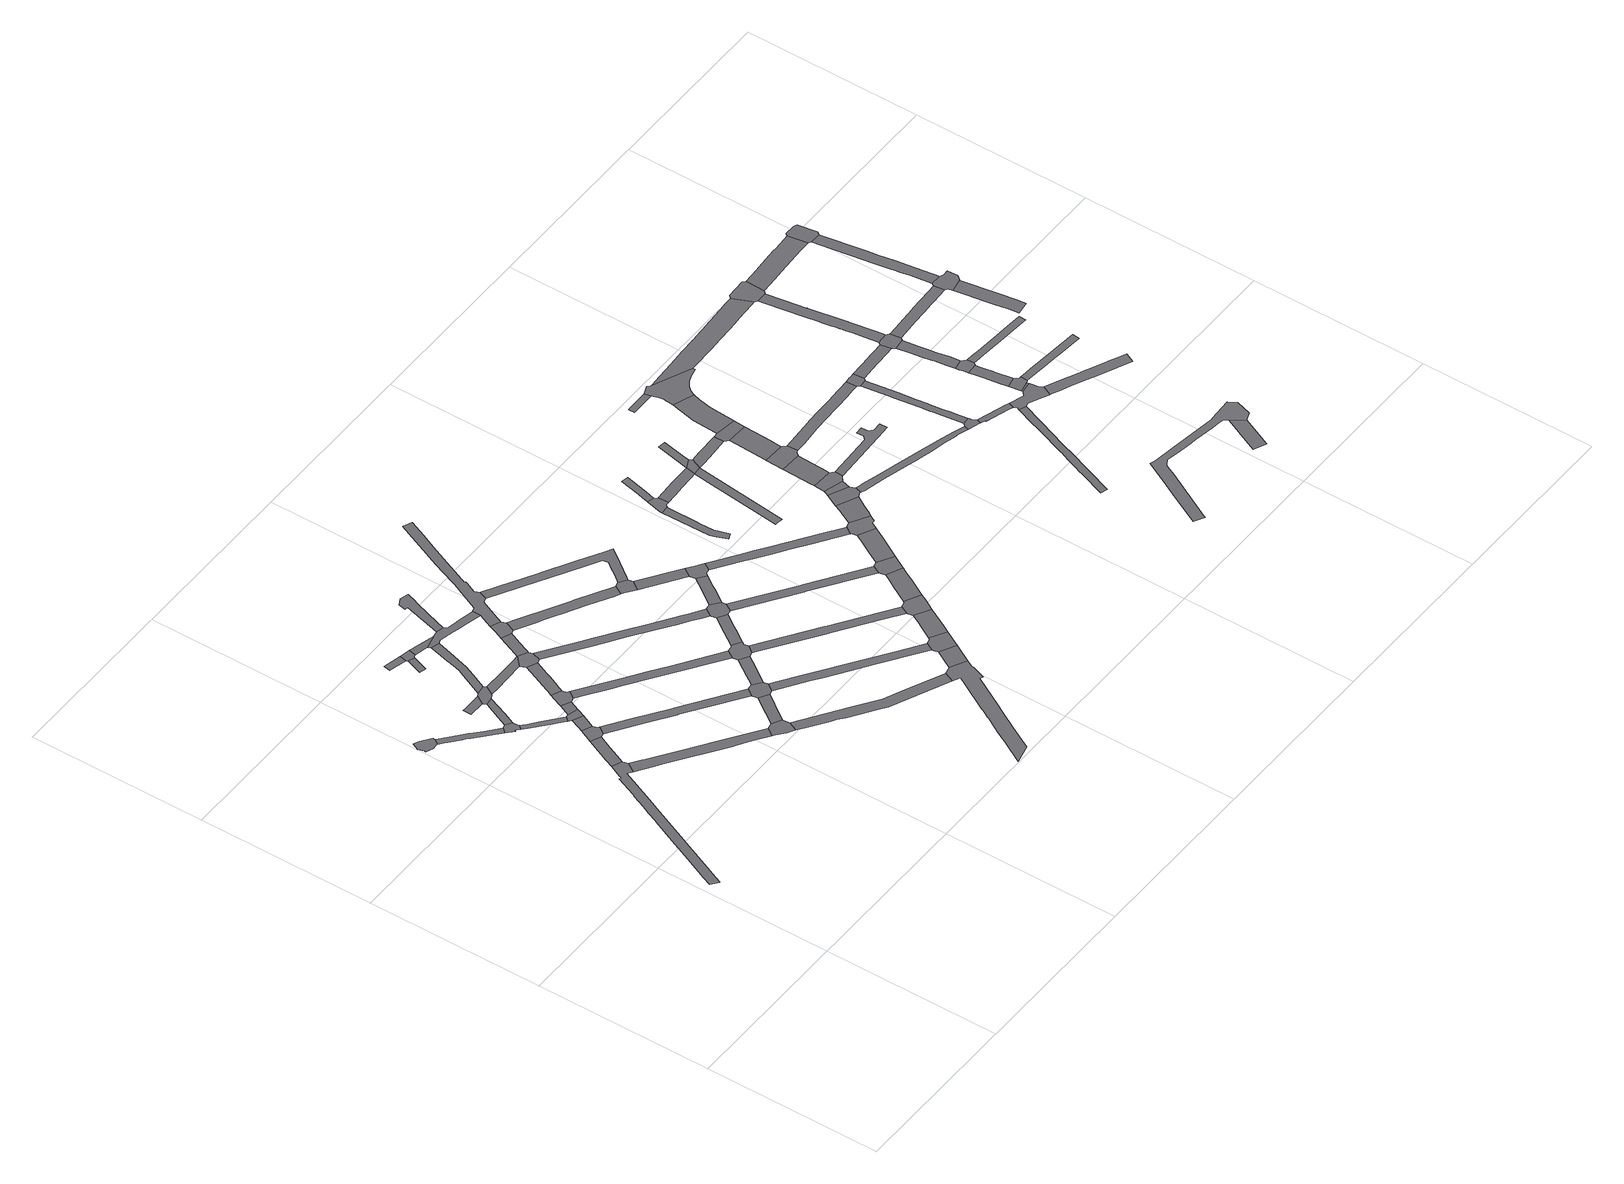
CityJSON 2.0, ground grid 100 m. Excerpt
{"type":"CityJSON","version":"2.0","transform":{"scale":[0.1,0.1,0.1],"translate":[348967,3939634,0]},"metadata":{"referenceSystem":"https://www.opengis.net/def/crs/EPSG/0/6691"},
"CityObjects":{
"road1":{"type":"Road","attributes":{"RoadStructureAttribute.sectionType":"1"},"geometry":[{"type":"MultiSurface","lod":"1","boundaries":[[[0,1,2,3,4,5,6,7,8,9,10,11,12,13,14,15,16,17,18,19,20,21,22,23,24,25,26,27,28,29]]]}]},
"road2":{"type":"Road","geometry":[{"type":"MultiSurface","lod":"1","boundaries":[[[30,31,32,33,34,35,36,37,38,39,40,41,42]]]}]},
"road3":{"type":"Road","attributes":{"RoadStructureAttribute.sectionType":"1"},"geometry":[{"type":"MultiSurface","lod":"1","boundaries":[[[43,44,45,46,47,48,49,33,32,50,51,52,53,54,55,56]]]}]},
"road4":{"type":"Road","geometry":[{"type":"MultiSurface","lod":"1","boundaries":[[[57,58,59,60,61,1,0]]]}]},
"road5":{"type":"Road","geometry":[{"type":"MultiSurface","lod":"1","boundaries":[[[62,63,64,65,56,55,66,67,68,69,70]]]}]},
"road6":{"type":"Road","attributes":{"RoadStructureAttribute.sectionType":"1"},"geometry":[{"type":"MultiSurface","lod":"1","boundaries":[[[69,71,72,73,74,75,76,77,70]]]}]},
"road7":{"type":"Road","attributes":{"RoadStructureAttribute.sectionType":"1"},"geometry":[{"type":"MultiSurface","lod":"1","boundaries":[[[78,79,65,64,80,81,82]]]}]},
"road8":{"type":"Road","attributes":{"RoadStructureAttribute.sectionType":"1"},"geometry":[{"type":"MultiSurface","lod":"1","boundaries":[[[83,84,85,86,87,88]]]}]},
"road9":{"type":"Road","geometry":[{"type":"MultiSurface","lod":"1","boundaries":[[[89,90,91,60,59,92,93]]]}]},
"road10":{"type":"Road","attributes":{"RoadStructureAttribute.sectionType":"1"},"geometry":[{"type":"MultiSurface","lod":"1","boundaries":[[[94,95,91,90,96,97,98]]]}]},
"road11":{"type":"Road","attributes":{"RoadStructureAttribute.sectionType":"1"},"geometry":[{"type":"MultiSurface","lod":"1","boundaries":[[[99,100,101,102,103,29,28,104,105,106,107,108,109,110,111,112,113,114]]]}]},
"road12":{"type":"Road","geometry":[{"type":"MultiSurface","lod":"1","boundaries":[[[115,88,87,78,82,116,117,118]]]}]},
"road13":{"type":"Road","geometry":[{"type":"MultiSurface","lod":"1","boundaries":[[[119,75,74,94,98,120,121]]]}]},
"road14":{"type":"Road","attributes":{"RoadStructureAttribute.sectionType":"1"},"geometry":[{"type":"MultiSurface","lod":"1","boundaries":[[[122,123,119,121]]]}]},
"road15":{"type":"Road","attributes":{"RoadStructureAttribute.sectionType":"1"},"geometry":[{"type":"MultiSurface","lod":"1","boundaries":[[[124,125,126,127]]]}]},
"road16":{"type":"Road","attributes":{"RoadStructureAttribute.sectionType":"1"},"geometry":[{"type":"MultiSurface","lod":"1","boundaries":[[[128,129,130,131]]]}]},
"road17":{"type":"Road","geometry":[{"type":"MultiSurface","lod":"1","boundaries":[[[132,123,122,133,134,135,136,137]]]}]},
"road18":{"type":"Road","attributes":{"RoadStructureAttribute.sectionType":"1"},"geometry":[{"type":"MultiSurface","lod":"1","boundaries":[[[138,139,140,141,142,143,144,145,146,147,148,149,150,115,118]]]}]},
"road19":{"type":"Road","geometry":[{"type":"MultiSurface","lod":"1","boundaries":[[[151,152,153,127,126,128,131]]]}]},
"road20":{"type":"Road","attributes":{"RoadStructureAttribute.sectionType":"1"},"geometry":[{"type":"MultiSurface","lod":"1","boundaries":[[[154,155,156,157,158,159,160,161,162,163,117,116]]]}]},
"road21":{"type":"Road","attributes":{"RoadStructureAttribute.sectionType":"1"},"geometry":[{"type":"MultiSurface","lod":"1","boundaries":[[[92,164,165,166,167,168,169,170,171,172,173,93]]]}]},
"road22":{"type":"Road","attributes":{"RoadStructureAttribute.sectionType":"1"},"geometry":[{"type":"MultiSurface","lod":"1","boundaries":[[[136,174,175,176,177,178,179,180,181,182,183,184,137]]]}]},
"road23":{"type":"Road","geometry":[{"type":"MultiSurface","lod":"1","boundaries":[[[185,186,187,188,189,190,114,113]]]}]},
"road24":{"type":"Road","geometry":[{"type":"MultiSurface","lod":"1","boundaries":[[[191,192,193,194,195,196,197,153,152]]]}]},
"road25":{"type":"Road","geometry":[{"type":"MultiSurface","lod":"1","boundaries":[[[198,158,157,180,179,199,200]]]}]},
"road26":{"type":"Road","attributes":{"RoadStructureAttribute.sectionType":"1"},"geometry":[{"type":"MultiSurface","lod":"1","boundaries":[[[189,201,202,203,204,205,206,207,190]]]}]},
"road27":{"type":"Road","attributes":{"RoadStructureAttribute.sectionType":"1"},"geometry":[{"type":"MultiSurface","lod":"1","boundaries":[[[208,209,158,198,210,211,212,213,214,215,216]]]}]},
"road28":{"type":"Road","geometry":[{"type":"MultiSurface","lod":"1","boundaries":[[[144,217,218,219,220,221,222,223,224,225,226,227,228,229,194,193,145]]]}]},
"road29":{"type":"Road","attributes":{"RoadStructureAttribute.sectionType":"1"},"geometry":[{"type":"MultiSurface","lod":"1","boundaries":[[[230,231,232,233,134,133,234,235,236,237,238,239,240]]]}]},
"road30":{"type":"Road","geometry":[{"type":"MultiSurface","lod":"1","boundaries":[[[241,229,228,242,243,244,245,246,247,248]]]}]},
"road31":{"type":"Road","geometry":[{"type":"MultiSurface","lod":"1","boundaries":[[[249,250,251,170,169,205,204,252]]]}]},
"road32":{"type":"Road","geometry":[{"type":"MultiSurface","lod":"1","boundaries":[[[215,253,254,255,256,257,258,216]]]}]},
"road33":{"type":"Road","attributes":{"RoadStructureAttribute.sectionType":"1"},"geometry":[{"type":"MultiSurface","lod":"1","boundaries":[[[259,260,261,262,263,264,265,266,267,188,187,268,269,270,271,272,273,274,275,276]]]}]},
"road34":{"type":"Road","attributes":{"RoadStructureAttribute.sectionType":"1"},"geometry":[{"type":"MultiSurface","lod":"1","boundaries":[[[277,278,279,251,250,280,281,282,283,284]]]}]},
"road35":{"type":"Road","attributes":{"RoadStructureAttribute.sectionType":"1"},"geometry":[{"type":"MultiSurface","lod":"1","boundaries":[[[199,285,286,287,288,289,290,291,292,293,294,295,296,297,298,299,300,200]]]}]},
"road36":{"type":"Road","geometry":[{"type":"MultiSurface","lod":"1","boundaries":[[[301,302,230,240,284,283,303,304,305,306]]]}]},
"road37":{"type":"Road","attributes":{"RoadStructureAttribute.sectionType":"1"},"geometry":[{"type":"MultiSurface","lod":"1","boundaries":[[[307,308,309,310,311,312,313,314,315,316,317,318,319,320,321,322,323,324,325,326,327,328,329,259,276]]]}]},
"road38":{"type":"Road","attributes":{"RoadStructureAttribute.sectionType":"1"},"geometry":[{"type":"MultiSurface","lod":"1","boundaries":[[[330,331,332,333,334,254,253,335,336,337,338,339,340,341,342,343,344]]]}]},
"road39":{"type":"Road","geometry":[{"type":"MultiSurface","lod":"1","boundaries":[[[345,346,347,348,349,350,351,352,353,354,355,356,357,358,359,360,361,362,363,364,365,366,223,222,221,367,256,255,368,369,370,371,372,373]]]}]},
"road40":{"type":"Road","attributes":{"RoadStructureAttribute.sectionType":"1"},"geometry":[{"type":"MultiSurface","lod":"1","boundaries":[[[374,375,376,377,378,379,380,381,382,383,384,385,386,249,252]]]}]},
"road41":{"type":"Road","attributes":{"RoadStructureAttribute.sectionType":"1"},"geometry":[{"type":"MultiSurface","lod":"1","boundaries":[[[387,388,389,390,391,392,393,394,301,306]]]}]},
"road42":{"type":"Road","attributes":{"RoadStructureAttribute.sectionType":"1"},"geometry":[{"type":"MultiSurface","lod":"1","boundaries":[[[395,396,397,398,399,400,401,402,403,404,405,406,407,373,372,408,409,410,411,412,413,414,415,416,417,418,419]]]}]},
"road43":{"type":"Road","geometry":[{"type":"MultiSurface","lod":"1","boundaries":[[[390,420,421,422,423,293,292,391]]]}]},
"road44":{"type":"Road","geometry":[{"type":"MultiSurface","lod":"1","boundaries":[[[343,424,425,426,427,395,419,344]]]}]},
"road45":{"type":"Road","attributes":{"RoadStructureAttribute.sectionType":"1"},"geometry":[{"type":"MultiSurface","lod":"1","boundaries":[[[428,429,430,431,432,433,434,435,304,303]]]}]},
"road46":{"type":"Road","geometry":[{"type":"MultiSurface","lod":"1","boundaries":[[[436,437,438,328,327,439,440,441]]]}]},
"road47":{"type":"Road","attributes":{"RoadStructureAttribute.sectionType":"1"},"geometry":[{"type":"MultiSurface","lod":"1","boundaries":[[[442,443,444,445,446,447,448,449,423,422]]]}]},
"road48":{"type":"Road","attributes":{"RoadStructureAttribute.sectionType":"1"},"geometry":[{"type":"MultiSurface","lod":"1","boundaries":[[[450,427,426,451]]]}]},
"road49":{"type":"Road","geometry":[{"type":"MultiSurface","lod":"1","boundaries":[[[452,453,380,379,436,441,454,455]]]}]},
"road50":{"type":"Road","geometry":[{"type":"MultiSurface","lod":"1","boundaries":[[[446,445,456,457,458,459,450,451]]]}]},
"road51":{"type":"Road","attributes":{"RoadStructureAttribute.sectionType":"1"},"geometry":[{"type":"MultiSurface","lod":"1","boundaries":[[[460,461,462,463,464,452,455]]]}]},
"road52":{"type":"Road","attributes":{"RoadStructureAttribute.sectionType":"1"},"geometry":[{"type":"MultiSurface","lod":"1","boundaries":[[[465,466,467,468,421,420,469,470,471]]]}]},
"road53":{"type":"Road","geometry":[{"type":"MultiSurface","lod":"1","boundaries":[[[472,433,432,462,461,473,474,475]]]}]},
"road54":{"type":"Road","attributes":{"RoadStructureAttribute.sectionType":"1"},"geometry":[{"type":"MultiSurface","lod":"1","boundaries":[[[474,476,477,478,479,480,481,482,483,475]]]}]},
"road55":{"type":"Road","attributes":{"RoadStructureAttribute.sectionType":"1"},"geometry":[{"type":"MultiSurface","lod":"1","boundaries":[[[484,485,486,487,488,489,490,458,457,491,492,493,494,495,496]]]}]},
"road56":{"type":"Road","attributes":{"RoadStructureAttribute.sectionType":"1"},"geometry":[{"type":"MultiSurface","lod":"1","boundaries":[[[497,498,499,500,501,502,503,504,505,506]]]}]},
"road57":{"type":"Road","geometry":[{"type":"MultiSurface","lod":"1","boundaries":[[[507,508,509,465,471,480,479]]]}]},
"road58":{"type":"Road","geometry":[{"type":"MultiSurface","lod":"1","boundaries":[[[510,511,512,513,514,515,516,497,506]]]}]},
"road59":{"type":"Road","attributes":{"RoadStructureAttribute.sectionType":"1"},"geometry":[{"type":"MultiSurface","lod":"1","boundaries":[[[517,518,519,520,509,508,521,522,523,524,525]]]}]},
"road60":{"type":"Road","attributes":{"RoadStructureAttribute.sectionType":"1"},"geometry":[{"type":"MultiSurface","lod":"1","boundaries":[[[526,527,528,529,530,531,514,513]]]}]},
"road61":{"type":"Road","attributes":{"RoadStructureAttribute.sectionType":"1"},"geometry":[{"type":"MultiSurface","lod":"1","boundaries":[[[532,533,512,511,534,535,536,537,538]]]}]},
"road62":{"type":"Road","geometry":[{"type":"MultiSurface","lod":"1","boundaries":[[[524,539,540,541,542,484,496,543,544,525]]]}]},
"road63":{"type":"Road","attributes":{"RoadStructureAttribute.sectionType":"1"},"geometry":[{"type":"MultiSurface","lod":"1","boundaries":[[[545,546,547,548,549,550,538]]]}]},
"road64":{"type":"Road","attributes":{"RoadStructureAttribute.sectionType":"1"},"geometry":[{"type":"MultiSurface","lod":"1","boundaries":[[[551,552,553,554,542,541,555,556,557]]]}]},
"road65":{"type":"Road","geometry":[{"type":"MultiSurface","lod":"1","boundaries":[[[532,538,550,558,559,560]]]}]},
"road66":{"type":"Road","geometry":[{"type":"MultiSurface","lod":"1","boundaries":[[[561,562,563,564,565,551,557]]]}]},
"road67":{"type":"Road","attributes":{"RoadStructureAttribute.sectionType":"1"},"geometry":[{"type":"MultiSurface","lod":"1","boundaries":[[[566,567,568,569,570,532,560]]]}]},
"road68":{"type":"Road","attributes":{"RoadStructureAttribute.sectionType":"1"},"geometry":[{"type":"MultiSurface","lod":"1","boundaries":[[[571,572,573,565,564]]]}]},
"road69":{"type":"Road","geometry":[{"type":"MultiSurface","lod":"1","boundaries":[[[574,572,571,575,576,577,578,579]]]}]},
"road70":{"type":"Road","attributes":{"RoadStructureAttribute.sectionType":"1"},"geometry":[{"type":"MultiSurface","lod":"1","boundaries":[[[580,558,550,581,582,583,584]]]}]},
"road71":{"type":"Road","attributes":{"RoadStructureAttribute.sectionType":"1"},"geometry":[{"type":"MultiSurface","lod":"1","boundaries":[[[585,586,587,588,579,578,589,590]]]}]},
"road72":{"type":"Road","geometry":[{"type":"MultiSurface","lod":"1","boundaries":[[[591,592,593,594,595,596,585,590]]]}]},
"road73":{"type":"Road","attributes":{"RoadStructureAttribute.sectionType":"1"},"geometry":[{"type":"MultiSurface","lod":"1","boundaries":[[[597,598,596,595,599,600,601]]]}]},
"road74":{"type":"Road","geometry":[{"type":"MultiSurface","lod":"1","boundaries":[[[600,602,603,584,583,601]]]}]},
"road75":{"type":"Road","geometry":[{"type":"MultiSurface","lod":"1","boundaries":[[[604,605,606,607,608,609,610,611]]]}]},
"road76":{"type":"Road","attributes":{"RoadStructureAttribute.sectionType":"1"},"geometry":[{"type":"MultiSurface","lod":"1","boundaries":[[[612,613,614,615,616,617,618,619,620,621,603,602]]]}]},
"road77":{"type":"Road","geometry":[{"type":"MultiSurface","lod":"1","boundaries":[[[576,622,623,624,625,626,627,628,629,630,631,577]]]}]},
"road78":{"type":"Road","attributes":{"RoadStructureAttribute.sectionType":"1"},"geometry":[{"type":"MultiSurface","lod":"1","boundaries":[[[632,633,634,635,636,637,638,639,640,641,642,643,644,645,646,647,648,649,650,651,563,562]]]}]},
"road79":{"type":"Road","geometry":[{"type":"MultiSurface","lod":"1","boundaries":[[[611,610,652,653,654,655,617,616,656,657,658,659,660,661,662,663,664]]]}]},
"road80":{"type":"Road","attributes":{"RoadStructureAttribute.sectionType":"1"},"geometry":[{"type":"MultiSurface","lod":"1","boundaries":[[[665,666,667,668,669,670,671,672,673,593,592,674,675,676,677,678,679,680,681]]]}]},
"road81":{"type":"Road","attributes":{"RoadStructureAttribute.sectionType":"1"},"geometry":[{"type":"MultiSurface","lod":"1","boundaries":[[[682,683,684,685,686,687,688,689,690,691,692,693,694,695,696,697,698,699,700,701,702,703,704]]]}]},
"road82":{"type":"Road","geometry":[{"type":"MultiSurface","lod":"1","boundaries":[[[705,643,642,706,707,708,709,710,711]]]}]},
"road83":{"type":"Road","attributes":{"RoadStructureAttribute.sectionType":"1"},"geometry":[{"type":"MultiSurface","lod":"1","boundaries":[[[712,713,714,715,716,717,718,719,720,721,722,723,724,725,726,727,728,729,730,705,711]]]}]},
"road84":{"type":"Road","attributes":{"RoadStructureAttribute.sectionType":"1"},"geometry":[{"type":"MultiSurface","lod":"1","boundaries":[[[731,732,733,734,708,707,735,736,737,738,739,740]]]}]},
"road85":{"type":"Road","geometry":[{"type":"MultiSurface","lod":"1","boundaries":[[[680,721,720,741,742,743,744,745,681]]]}]},
"road86":{"type":"Road","attributes":{"RoadStructureAttribute.sectionType":"1"},"geometry":[{"type":"MultiSurface","lod":"1","boundaries":[[[746,747,748,749,750,751,752,753,754,755,756,757,758,759,760,761,762,763,764,765,766,663,662,767,768,769,770,771,772,773,774]]]}]},
"road87":{"type":"Road","attributes":{"RoadStructureAttribute.sectionType":"1"},"geometry":[{"type":"MultiSurface","lod":"1","boundaries":[[[775,776,777,778,779,780,781,782,783,784,785,786,787,788,789,790,791,792,793,794,795,796,797,798,799,800,801]]]}]},
"road88":{"type":"Road","geometry":[{"type":"MultiSurface","lod":"1","boundaries":[[[740,802,704,703,803,804,805,806,807,808,809,810,811,731]]]}]},
"road89":{"type":"Road","attributes":{"RoadStructureAttribute.sectionType":"1"},"geometry":[{"type":"MultiSurface","lod":"1","boundaries":[[[812,813,814,815,816,817,818,819,820,742,741]]]}]},
"road90":{"type":"Road","attributes":{"RoadStructureAttribute.sectionType":"1"},"geometry":[{"type":"MultiSurface","lod":"1","boundaries":[[[821,822,810,809]]]}]},
"road91":{"type":"Road","geometry":[{"type":"MultiSurface","lod":"1","boundaries":[[[823,824,825,826,822,821,827]]]}]},
"road92":{"type":"Road","attributes":{"RoadStructureAttribute.sectionType":"1"},"geometry":[{"type":"MultiSurface","lod":"1","boundaries":[[[828,829,830,831,832,833,826,825,834,835,836,837,838,839,840]]]}]},
"road93":{"type":"Road","geometry":[{"type":"MultiSurface","lod":"1","boundaries":[[[796,841,842,843,844,797]]]}]},
"road94":{"type":"Road","geometry":[{"type":"MultiSurface","lod":"1","boundaries":[[[845,846,847,828,840,848,849,850]]]}]},
"road95":{"type":"Road","attributes":{"RoadStructureAttribute.sectionType":"1"},"geometry":[{"type":"MultiSurface","lod":"1","boundaries":[[[851,852,853,854,855,856,857,858,859,860,861,862,863,845,850]]]}]},
"road96":{"type":"Road","geometry":[{"type":"MultiSurface","lod":"1","boundaries":[[[864,865,866,816,815,858,857,867]]]}]},
"road97":{"type":"Road","attributes":{"RoadStructureAttribute.sectionType":"1"},"geometry":[{"type":"MultiSurface","lod":"1","boundaries":[[[868,869,870,871,872,873,874,875,876,877,878,879,880,881,866,865,882,883,884,885,886,887,888,889,890,891,892,893,894]]]}]},
"road98":{"type":"Road","attributes":{"RoadStructureAttribute.sectionType":"1"},"geometry":[{"type":"MultiSurface","lod":"1","boundaries":[[[895,896,897,898,899,900,901,902,903,904,905,906,907,908,807,806,909,910,911,912,913,914,915,916,917]]]}]},
"road99":{"type":"Road","geometry":[{"type":"MultiSurface","lod":"1","boundaries":[[[918,919,920,921,746,774,868,894]]]}]},
"road100":{"type":"Road","attributes":{"RoadStructureAttribute.sectionType":"1"},"geometry":[{"type":"MultiSurface","lod":"1","boundaries":[[[922,923,924,925,926,927,928,929,930,931,932,823,827]]]}]},
"road101":{"type":"Road","attributes":{"RoadStructureAttribute.sectionType":"1"},"geometry":[{"type":"MultiSurface","lod":"1","boundaries":[[[933,934,935,936,937,849,848,938,939,940,941,942]]]}]},
"road102":{"type":"Road","attributes":{"RoadStructureAttribute.sectionType":"1"},"geometry":[{"type":"MultiSurface","lod":"1","boundaries":[[[943,944,945,946,947,948,949,950,951,952,953,954,864,867]]]}]},
"road103":{"type":"Road","attributes":{"RoadStructureAttribute.sectionType":"1"},"geometry":[{"type":"MultiSurface","lod":"1","boundaries":[[[955,956,957,958,959,960,961,962,963,964,965,966,967,968,969,970,971,972,919,918]]]}]},
"road104":{"type":"Road","attributes":{"RoadStructureAttribute.sectionType":"1"},"geometry":[{"type":"MultiSurface","lod":"1","boundaries":[[[973,974,975,976,977,978,979,980,981,982,983,984,985]]]}]},
"road105":{"type":"Road","geometry":[{"type":"MultiSurface","lod":"1","boundaries":[[[986,978,977,987,988,989,990,991,950,949]]]}]},
"road106":{"type":"Road","attributes":{"RoadStructureAttribute.sectionType":"1"},"geometry":[{"type":"MultiSurface","lod":"1","boundaries":[[[992,993,994,995,996,997,998,999,1000,1001,1002,1003,991,990,1004,1005,1006,1007,1008,1009,1010,1011,1012]]]}]},
"road107":{"type":"Road","geometry":[{"type":"MultiSurface","lod":"1","boundaries":[[[1011,1013,1014,1015,1016,1017,963,962,1018,1012]]]}]}
},
"vertices":[
[506,1569,0],[451,1594,0],[435,1557,0],[418,1521,0],[418,1520,0],[411,1507,0],[401,1512,0],[351,1396,0],[344,1383,0],[311,1308,0],[288,1258,0],[287,1255,0],[266,1208,0],[253,1178,0],[239,1148,0],[221,1107,0],[197,1054,0],[137,922,0],[76,783,0],[54,731,0],[95,700,0],[97,703,0],[123,763,0],[132,784,0],[328,1222,0],[356,1286,0],[428,1446,0],[453,1505,0],[480,1487,0],[514,1538,0],
[72,2371,0],[83,2374,0],[89,2370,0],[110,2397,0],[113,2412,0],[109,2415,0],[58,2453,0],[26,2469,0],[6,2428,0],[14,2406,0],[18,2394,0],[15,2386,0],[56,2367,0],
[356,2184,0],[295,2239,0],[256,2274,0],[239,2289,0],[229,2298,0],[166,2350,0],[114,2394,0],[117,2348,0],[130,2337,0],[185,2291,0],[199,2279,0],[217,2264,0],[343,2150,0],[366,2175,0],
[526,1614,0],[555,1678,0],[589,1751,0],[535,1778,0],[471,1639,0],
[423,2133,0],[421,2152,0],[424,2159,0],[388,2182,0],[383,2114,0],[386,2121,0],[391,2116,0],[407,2102,0],[425,2122,0],
[432,2080,0],[510,2012,0],[579,1953,0],[584,1948,0],[604,1971,0],[509,2051,0],[455,2097,0],
[456,2335,0],[413,2239,0],[453,2228,0],[453,2229,0],[499,2340,0],
[373,2404,0],[354,2404,0],[354,2361,0],[354,2356,0],[444,2356,0],[475,2404,0],
[631,1806,0],[624,1831,0],[570,1855,0],[613,1758,0],[641,1799,0],
[601,1933,0],[583,1884,0],[633,1849,0],[642,1867,0],[660,1907,0],
[944,1240,0],[893,1274,0],[727,1389,0],[584,1489,0],[572,1498,0],[571,1425,0],[602,1405,0],[607,1401,0],[905,1194,0],[909,1190,0],[947,1167,0],[979,1147,0],[1011,1125,0],[1063,1088,0],[1072,1082,0],[1104,1128,0],
[493,2414,0],[525,2355,0],[553,2406,0],[543,2420,0],
[623,1973,0],[677,1947,0],[681,1957,0],
[705,2011,0],[652,2038,0],
[385,2893,0],[377,2856,0],[476,2831,0],[485,2871,0],
[481,2820,0],[450,2730,0],[485,2719,0],[518,2806,0],
[677,2095,0],[730,2018,0],[759,2059,0],[747,2067,0],[740,2092,0],[686,2116,0],
[584,2508,0],[598,2540,0],[611,2568,0],[611,2569,0],[637,2658,0],[654,2717,0],[669,2768,0],[621,2781,0],[619,2771,0],[592,2667,0],[586,2643,0],[570,2581,0],[562,2564,0],
[521,2812,0],[535,2817,0],[544,2857,0],
[582,2356,0],[645,2357,0],[655,2357,0],[762,2359,0],[813,2408,0],[776,2405,0],[708,2406,0],[674,2405,0],[650,2405,0],[583,2406,0],
[801,1628,0],[929,1539,0],[930,1539,0],[1031,1469,0],[1240,1324,0],[1244,1322,0],[1273,1363,0],[957,1581,0],[954,1583,0],[772,1709,0],
[747,2106,0],[755,2124,0],[759,2132,0],[786,2195,0],[799,2224,0],[833,2302,0],[778,2326,0],[732,2222,0],[721,2196,0],[704,2156,0],[701,2149,0],
[1085,1073,0],[1131,1036,0],[1172,1012,0],[1197,1064,0],[1193,1105,0],[1139,1134,0],
[588,2805,0],[598,2803,0],[612,2800,0],[694,2818,0],[588,2848,0],[580,2849,0],[567,2852,0],
[866,2380,0],[856,2308,0],[872,2358,0],
[1246,1180,0],[1258,1196,0],[1273,1217,0],[1301,1258,0],[1250,1289,0],[1196,1214,0],[1174,1183,0],
[854,2504,0],[823,2430,0],[870,2390,0],[875,2399,0],[898,2455,0],[904,2469,0],[921,2510,0],[926,2521,0],[870,2544,0],
[687,2779,0],[772,2758,0],[821,2746,0],[850,2739,0],[944,2716,0],[943,2741,0],[943,2764,0],[905,2771,0],[853,2782,0],[840,2785,0],[780,2797,0],[767,2815,0],[728,2824,0],
[1432,1594,0],[1190,1761,0],[1092,1828,0],[980,1907,0],[752,2003,0],[890,1908,0],[943,1871,0],[1068,1785,0],[1161,1720,0],[1363,1581,0],[1404,1552,0],
[785,3037,0],[805,2927,0],[837,3020,0],[843,3037,0],[859,3086,0],[814,3101,0],[774,3081,0],[768,3039,0],
[1357,1304,0],[1352,1332,0],[1302,1368,0],[1328,1263,0],
[950,2529,0],[972,2585,0],[963,2612,0],[908,2635,0],[890,2590,0],[880,2566,0],
[1913,645,0],[1874,664,0],[1836,681,0],[1822,687,0],[1709,738,0],[1593,791,0],[1492,860,0],[1449,890,0],[1352,957,0],[1209,985,0],[1318,907,0],[1345,891,0],[1381,864,0],[1447,817,0],[1510,772,0],[1564,736,0],[1762,645,0],[1887,589,0],
[1375,1468,0],[1358,1444,0],[1312,1378,0],[1361,1343,0],[1407,1410,0],[1419,1427,0],[1462,1489,0],[1410,1519,0],
[1025,2191,0],[1093,2144,0],[1228,2051,0],[1339,1974,0],[1444,1901,0],[1504,1860,0],[1544,1832,0],[1580,1807,0],[1609,1849,0],[1534,1900,0],[1505,1920,0],[1367,2015,0],[1256,2092,0],[1121,2185,0],[1115,2190,0],[1058,2229,0],
[1471,1606,0],[1462,1599,0],[1488,1494,0],[1517,1535,0],[1512,1560,0],[1522,1575,0],
[1927,571,0],[1929,570,0],[1929,569,0],[1903,523,0],[1812,361,0],[1807,350,0],[1780,302,0],[1780,300,0],[1769,282,0],[1722,199,0],[1684,129,0],[1615,6,0],[1721,31,0],[1792,160,0],[1851,264,0],[1877,311,0],[1977,491,0],[1997,482,0],[2025,558,0],[2023,570,0],[2044,607,0],[1957,656,0],[1953,655,0],
[1479,2303,0],[1291,2408,0],[1282,2412,0],[1190,2464,0],[1032,2552,0],[957,2525,0],[1055,2470,0],[1098,2446,0],[1162,2411,0],[1170,2406,0],[1178,2402,0],[1301,2334,0],[1426,2264,0],[1456,2248,0],[1485,2300,0],
[1061,2841,0],[1087,2899,0],[1091,2910,0],[1084,2914,0],[1090,2925,0],[1094,2934,0],[1177,3123,0],[1200,3178,0],[1238,3263,0],[1280,3359,0],[1230,3381,0],[1181,3269,0],[1155,3207,0],[1145,3185,0],[1129,3150,0],[1121,3132,0],[1116,3120,0],[1109,3103,0],[1054,2963,0],[1046,2943,0],[1021,2886,0],[969,2773,0],[920,2663,0],[969,2626,0],[975,2640,0],[999,2693,0],[1028,2757,0],[1053,2765,0],[1071,2812,0],
[1496,1148,0],[1543,1115,0],[1658,1035,0],[1772,957,0],[1964,824,0],[2007,794,0],[2030,839,0],[1901,928,0],[1800,998,0],[1688,1075,0],[1572,1156,0],[1496,1208,0],[1397,1277,0],
[1576,1652,0],[1585,1665,0],[1587,1668,0],[1640,1744,0],[1586,1773,0],[1537,1701,0],[1536,1700,0],[1527,1687,0],
[1556,2279,0],[1567,2292,0],[1633,2381,0],[1669,2429,0],[1673,2434,0],[1689,2457,0],[1691,2459,0],[1650,2482,0],[1526,2553,0],[1512,2561,0],[1355,2650,0],[1345,2656,0],[1156,2764,0],[1197,2683,0],[1318,2614,0],[1328,2608,0],[1440,2544,0],[1512,2503,0],[1596,2455,0],[1601,2430,0],[1602,2424,0],[1571,2382,0],[1553,2357,0],[1523,2317,0],[1514,2307,0],
[1665,1749,0],[1693,1790,0],[1689,1815,0],[1642,1855,0],
[1470,2240,0],[1508,2214,0],[1527,2200,0],[1561,2249,0],
[1500,1486,0],[1813,1269,0],[1818,1266,0],[2049,1106,0],[2144,1040,0],[2167,1085,0],[1844,1308,0],[1841,1311,0],
[2015,760,0],[2009,749,0],[1980,698,0],[2068,650,0],[2068,651,0],[2102,712,0],
[1697,1827,0],[1747,1899,0],[1760,1918,0],[1802,1979,0],[1753,2013,0],[1708,1948,0],[1697,1933,0],[1648,1862,0],
[1780,2098,0],[1746,2049,0],
[2068,855,0],[2059,845,0],[2115,736,0],[2152,803,0],
[1812,1993,0],[1837,1998,0],[1865,2039,0],[1825,2066,0],
[2175,844,0],[2238,958,0],[2152,1006,0],[2122,952,0],[2118,945,0],
[2318,1358,0],[2021,1564,0],[2008,1572,0],[1695,1789,0],[1982,1530,0],[1993,1522,0],[2295,1312,0],
[2196,1092,0],[2272,1019,0],[2292,1055,0],[2205,1100,0],
[2308,1084,0],[2349,1156,0],[2378,1210,0],[2393,1237,0],[2304,1277,0],[2297,1265,0],[2289,1250,0],[2260,1198,0],
[2466,1624,0],[2463,1625,0],[2353,1702,0],[2220,1794,0],[2138,1851,0],[2076,1894,0],[2016,1935,0],[1986,1895,0],[2032,1863,0],[2109,1809,0],[2179,1761,0],[2274,1696,0],[2437,1583,0],
[2032,2411,0],[2037,2132,0],[2049,2098,0],[2070,2044,0],[2103,2058,0],[2087,2107,0],[2077,2139,0],[2077,2221,0],[2076,2232,0],[2077,2412,0],
[2395,1240,0],[2437,1314,0],[2348,1365,0],
[2089,2425,0],[2110,2426,0],[2107,2487,0],[2092,2502,0],[2054,2512,0],[2040,2455,0],[2032,2421,0],
[2427,1507,0],[2422,1498,0],[2404,1466,0],[2388,1437,0],[2470,1373,0],[2510,1444,0],[2524,1468,0],[2541,1500,0],[2450,1549,0],
[2101,2536,0],[2110,2575,0],[2138,2688,0],[2099,2697,0],[2070,2577,0],[2063,2547,0],
[2356,2494,0],[2238,2492,0],[2204,2431,0],[2211,2431,0],[2220,2432,0],[2307,2436,0],[2346,2438,0],
[2562,1540,0],[2579,1541,0],[2597,1572,0],[2495,1631,0],[2440,1581,0],[2443,1579,0],
[2332,2325,0],[2298,2043,0],[2283,1916,0],[2296,1914,0],[2331,1909,0],[2392,2441,0],
[2558,1752,0],[2541,1717,0],[2537,1709,0],[2500,1639,0],[2609,1592,0],[2635,1638,0],[2671,1698,0],
[2418,2502,0],[2410,2514,0],[2407,2517,0],
[2693,1709,0],[2702,1706,0],[2713,1745,0],[2701,1773,0],[2593,1824,0],
[2415,2561,0],[2438,2683,0],[2397,2688,0],[2371,2563,0],[2362,2520,0],
[2714,1823,0],[2605,1856,0],[2601,1841,0],
[2608,1866,0],[2743,1845,0],[2747,1845,0],[2746,1890,0],[2726,1910,0],[2611,1916,0],
[2478,2505,0],[2421,2442,0],[2481,2445,0],[2609,2454,0],[2607,2509,0],
[2617,2105,0],[2617,2101,0],[2612,1934,0],[2612,1929,0],[2728,1931,0],[2736,2101,0],
[2755,2124,0],[2764,2125,0],[2762,2184,0],[2745,2201,0],[2740,2205,0],[2621,2209,0],
[2624,2280,0],[2621,2218,0],[2744,2274,0],[2752,2429,0],[2632,2435,0],
[2755,2494,0],[2636,2510,0],
[2644,2957,0],[2532,2957,0],[2526,2957,0],[2526,2954,0],[2526,2923,0],[2644,2923,0],[2667,2923,0],[2658,2957,0],
[2756,2515,0],[2758,2544,0],[2764,2643,0],[2780,2718,0],[2792,2758,0],[2675,2799,0],[2665,2751,0],[2645,2659,0],[2638,2550,0],[2637,2522,0],
[3058,1858,0],[3145,1862,0],[3143,1907,0],[3095,1905,0],[3072,1925,0],[3072,1943,0],[3071,1964,0],[3031,1962,0],[3032,1923,0],[3012,1901,0],
[2727,1699,0],[2848,1668,0],[2970,1634,0],[3052,1612,0],[3070,1607,0],[3129,1593,0],[3222,1572,0],[3242,1568,0],[3292,1556,0],[3298,1555,0],[3359,1535,0],[3367,1561,0],[3304,1582,0],[3241,1602,0],[3081,1646,0],[3050,1654,0],[2980,1673,0],[2858,1706,0],[2754,1734,0],[2738,1738,0],
[2678,2886,0],[2681,2863,0],[2680,2837,0],[2677,2816,0],[2805,2786,0],[2827,2810,0],[2853,2830,0],[2892,2844,0],[2920,2851,0],[2939,2856,0],[2937,2867,0],[2722,2964,0],[2706,2977,0],
[3232,2206,0],[3197,2204,0],[3196,2204,0],[3112,2201,0],[3098,2201,0],[3076,2200,0],[3056,2199,0],[2960,2196,0],[2954,2196,0],[2821,2127,0],[2944,2134,0],[3103,2141,0],[3122,2141,0],[3204,2145,0],[3254,2147,0],[3293,2148,0],[3290,2208,0],
[3575,1306,0],[3561,1267,0],[3560,1264,0],[3551,1240,0],[3536,1200,0],[3510,1130,0],[3495,1090,0],[3489,1074,0],[3489,1073,0],[3467,1018,0],[3443,954,0],[3432,928,0],[3423,901,0],[3369,756,0],[3407,743,0],[3461,887,0],[3476,930,0],[3505,1004,0],[3546,1117,0],[3567,1172,0],[3613,1292,0],[3652,1397,0],[3614,1411,0],
[3382,1574,0],[3398,1522,0],[3430,1512,0],[3439,1538,0],[3426,1554,0],[3423,1577,0],[3422,1579,0],
[3413,1654,0],[3410,1675,0],[3403,1724,0],[3395,1790,0],[3394,1802,0],[3385,1864,0],[3378,1913,0],[3373,1954,0],[3348,2136,0],[3308,2135,0],[3313,2097,0],[3328,1984,0],[3333,1949,0],[3338,1911,0],[3352,1809,0],[3353,1797,0],[3358,1764,0],[3362,1730,0],[3363,1722,0],
[3622,1478,0],[3592,1488,0],[3578,1494,0],[3562,1499,0],[3432,1511,0],[3457,1503,0],[3459,1502,0],[3457,1497,0],[3582,1456,0],[3612,1446,0],
[3361,2151,0],[3354,2211,0],[3329,2210,0],[3320,2210,0],[3305,2209,0],
[3441,2999,0],[3419,2998,0],[3394,2997,0],[3347,2995,0],[3344,2995,0],[3339,2994,0],[3260,2990,0],[3249,2990,0],[3248,2990,0],[3218,2988,0],[3182,2986,0],[3176,2986,0],[3102,2982,0],[3094,2982,0],[3089,2981,0],[3016,2978,0],[3000,2977,0],[2939,2974,0],[2853,2970,0],[2797,2967,0],[2731,2964,0],[3110,2872,0],[3126,2873,0],[3313,2882,0],[3328,2883,0],[3340,2884,0],[3347,2885,0],[3463,2890,0],[3488,2892,0],
[4098,612,0],[3825,652,0],[3703,670,0],[3674,678,0],[3598,531,0],[3553,444,0],[3466,276,0],[3523,247,0],[3527,256,0],[3566,330,0],[3585,365,0],[3676,538,0],[3706,596,0],[3713,609,0],[3742,624,0],[3813,613,0],[3908,598,0],[3934,594,0],[4056,576,0],[4092,571,0],[4126,566,0],[4140,539,0],[4192,472,0],[4240,490,0],[4265,577,0],[4241,622,0],[4104,615,0],
[3621,1428,0],[3675,1404,0],[3750,1368,0],[3785,1352,0],[3786,1352,0],[3811,1407,0],[3799,1423,0],[3790,1478,0],[3730,1469,0],[3706,1451,0],
[3474,2157,0],[3492,2157,0],[3559,2160,0],[3608,2162,0],[3594,2221,0],[3537,2219,0],[3520,2218,0],[3434,2214,0],[3424,2214,0],
[3788,1489,0],[3729,1479,0],
[3806,1537,0],[3797,1538,0],[3777,1558,0],[3717,1548,0],[3803,1498,0],
[3683,1761,0],[3690,1716,0],[3695,1685,0],[3706,1618,0],[3706,1617,0],[3709,1598,0],[3770,1599,0],[3765,1626,0],[3759,1664,0],[3758,1668,0],[3750,1717,0],[3747,1734,0],[3743,1764,0],
[4101,455,0],[4042,328,0],[4110,296,0],[4151,385,0],
[3672,1830,0],[3675,1809,0],[3679,1786,0],[3756,1778,0],[3752,1816,0],[3730,1840,0],
[3726,1867,0],[3721,1901,0],[3710,1964,0],[3699,2031,0],[3696,2055,0],[3694,2063,0],[3681,2151,0],[3620,2146,0],[3633,2070,0],[3643,2005,0],[3652,1954,0],[3654,1942,0],[3664,1876,0],
[3683,2227,0],[3667,2240,0],[3607,2237,0],[3692,2167,0],
[3504,2879,0],[3508,2851,0],[3544,2625,0],[3545,2617,0],[3554,2567,0],[3556,2553,0],[3558,2539,0],[3566,2492,0],[3570,2472,0],[3573,2444,0],[3576,2440,0],[3581,2412,0],[3587,2377,0],[3596,2311,0],[3659,2291,0],[3638,2432,0],[3637,2440,0],[3636,2444,0],[3633,2454,0],[3619,2542,0],[3616,2557,0],[3613,2576,0],[3600,2656,0],[3600,2657,0],[3599,2658,0],[3579,2789,0],[3564,2881,0],
[4231,1212,0],[4188,1232,0],[4154,1247,0],[4136,1256,0],[4097,1274,0],[4035,1303,0],[4030,1305,0],[4027,1306,0],[4010,1314,0],[3986,1326,0],[3985,1326,0],[3965,1335,0],[3939,1347,0],[3918,1357,0],[3846,1324,0],[3894,1303,0],[3898,1301,0],[4009,1248,0],[4012,1247,0],[4111,1201,0],[4130,1193,0],[4173,1174,0],[4206,1158,0],
[3577,2896,0],[3581,3007,0],[3566,3020,0],[3455,3016,0],
[3896,1489,0],[3931,1485,0],[3998,1479,0],[4017,1477,0],[4026,1476,0],[4186,1460,0],[4190,1503,0],[4049,1516,0],[4013,1519,0],[3877,1531,0],[3847,1534,0],
[4144,1787,0],[4055,1794,0],[3953,1801,0],[3836,1810,0],[3791,1814,0],[3871,1768,0],[3959,1761,0],[4097,1750,0],[4143,1746,0],[4146,1787,0],
[3827,2174,0],[3894,2178,0],[3901,2178,0],[3966,2181,0],[3975,2181,0],[3988,2182,0],[4086,2187,0],[4079,2246,0],[4029,2244,0],[3896,2238,0],[3884,2237,0],[3694,2227,0],
[3627,2899,0],[3705,2905,0],[3734,2906,0],[3777,2908,0],[3909,2914,0],[3914,2914,0],[3954,2915,0],[3972,2916,0],[3954,3025,0],[3949,3025,0],[3927,3024,0],[3851,3020,0],[3833,3020,0],[3797,3018,0],[3761,3016,0],[3700,3012,0],[3640,3009,0],[3622,3009,0],
[4239,1812,0],[4230,1868,0],[4218,1945,0],[4214,1969,0],[4182,2165,0],[4108,2153,0],[4112,2129,0],[4124,2057,0],[4124,2051,0],[4140,1957,0],[4145,1925,0],[4156,1858,0],[4165,1800,0],
[4104,2177,0],[4206,2193,0],[4202,2254,0],[4169,2252,0],[4151,2262,0],[4090,2263,0],
[3995,2860,0],[4018,2714,0],[4020,2705,0],[4033,2621,0],[4039,2583,0],[4042,2566,0],[4047,2536,0],[4055,2487,0],[4061,2452,0],[4063,2435,0],[4072,2388,0],[4077,2357,0],[4124,2434,0],[4114,2502,0],[4106,2545,0],[4103,2569,0],[4100,2586,0],[4090,2652,0],[4087,2667,0],[4049,2905,0],[3988,2904,0],
[4062,2921,0],[4045,3030,0],[4037,3034,0],[4027,3040,0],[3966,3041,0],[3980,2910,0]
]}
